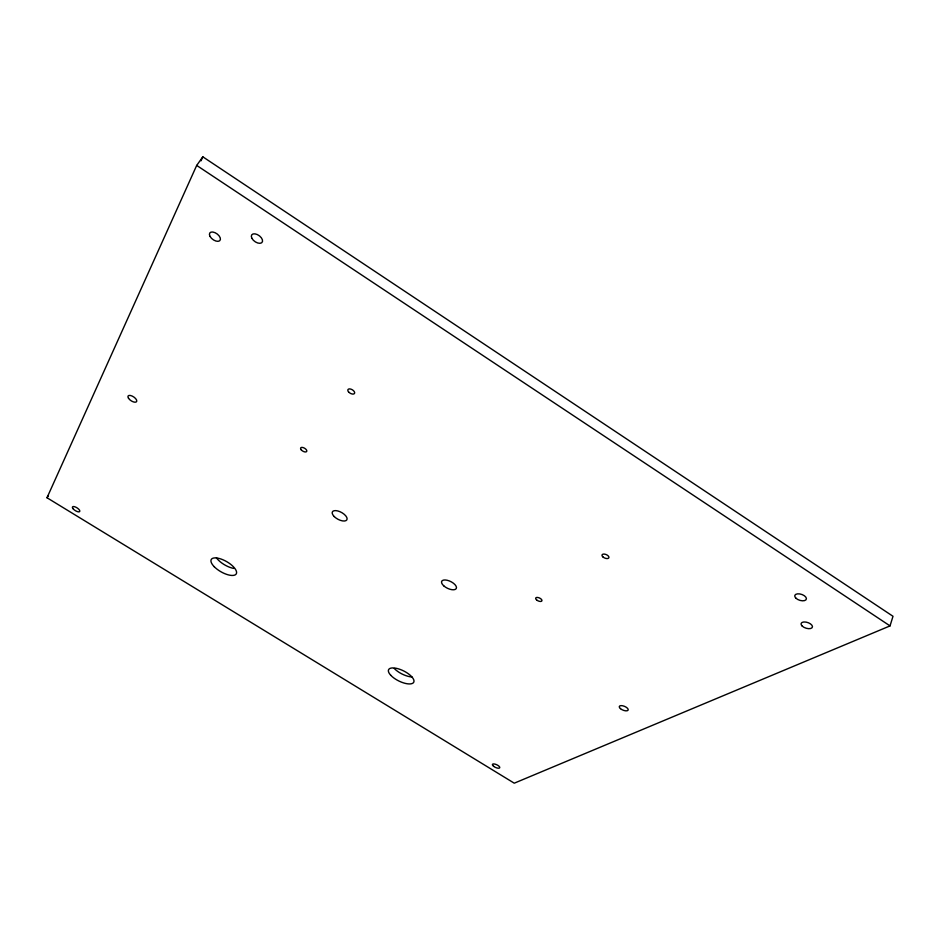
<?xml version="1.0" encoding="UTF-8"?>
<svg xmlns="http://www.w3.org/2000/svg" width="940" height="940" viewBox="0 0 940 940"><rect width="100%" height="100%" fill="white"/><g stroke="black" fill="none" stroke-linecap="round" stroke-linejoin="round"><path stroke-width="1.41" d="M890.027 625.899L893 616.288L202.829 156.816L196.695 165.417L47 497.754L514.262 783.184L890.027 625.899L196.695 165.417M201.019 160.811L202.829 156.816M47 497.754L48.445 495.615M233.613 568.406A14.394 5.875 30 0 1 216.423 557.82M412.037 677A14.018 5.64 26.4 0 1 394.271 668.493M334.24 516.565A8.248 3.842 28.8 0 0 346.801 519.914A8.248 3.842 28.8 0 0 337.883 510.972A8.248 3.842 28.8 0 0 334.24 516.565M443.727 585.808A8.131 3.737 26.2 0 0 456.241 588.581A8.131 3.737 26.2 0 0 447.041 580.227A8.131 3.737 26.2 0 0 443.727 585.808M603.022 557.02A3.701 1.892 22.9 0 0 608.85 557.831A3.701 1.892 22.9 0 0 604.538 554.106A3.701 1.892 22.9 0 0 603.022 557.02M348.517 391.827A3.807 2.033 30.4 0 0 354.427 393.566A3.807 2.033 30.4 0 0 350.773 389.089A3.807 2.033 30.4 0 0 348.517 391.827M301.282 449.896A3.49 1.704 30.4 0 0 306.628 451.553A3.49 1.704 30.4 0 0 303.173 447.593A3.49 1.704 30.4 0 0 301.282 449.896M536.693 600.014A3.396 1.598 24.3 0 0 541.91 600.848A3.396 1.598 24.3 0 0 537.856 597.488A3.396 1.598 24.3 0 0 536.693 600.014M251.897 238.314A6.404 3.654 35.5 0 0 261.625 242.802A6.404 3.654 35.5 0 0 257.313 234.565A6.404 3.654 35.5 0 0 251.897 238.314M795.91 598.181A6.063 3.114 18 0 0 805.956 599.826A6.063 3.114 18 0 0 799.846 593.939A6.063 3.114 18 0 0 795.91 598.181M802.184 626.075A5.934 2.961 18.1 0 0 812.019 627.779A5.934 2.961 18.1 0 0 806.062 622.104A5.934 2.961 18.1 0 0 802.184 626.075M620.459 708.654A4.77 2.045 22.4 0 0 628.014 710.276A4.77 2.045 22.4 0 0 622.738 705.787A4.77 2.045 22.4 0 0 620.459 708.654M493.582 766.3A4.007 1.481 24.7 0 0 499.704 767.816A4.007 1.481 24.7 0 0 494.981 764.114A4.007 1.481 24.7 0 0 493.582 766.3M72.991 508.646A4.277 1.633 32.2 0 0 79.442 511.736A4.277 1.633 32.2 0 0 75.893 507.212A4.277 1.633 32.2 0 0 72.991 508.646M128.533 398.337A5.099 2.315 33.5 0 0 136.23 401.968A5.099 2.315 33.5 0 0 132.246 396.104A5.099 2.315 33.5 0 0 128.533 398.337M210.055 236.434A6.322 3.502 36.1 0 0 219.596 240.828A6.322 3.502 36.1 0 0 215.131 232.732A6.322 3.502 36.1 0 0 210.055 236.434M214.238 566.714A14.429 5.828 29.9 0 0 235.987 574.258A14.429 5.828 29.9 0 0 221.029 559.03A14.429 5.828 29.9 0 0 214.238 566.714M390.746 675.273A14.065 5.581 26.5 0 0 412.86 683.18A14.065 5.581 26.5 0 0 399.958 669.351A14.065 5.581 26.5 0 0 390.746 675.273"/></g></svg>
